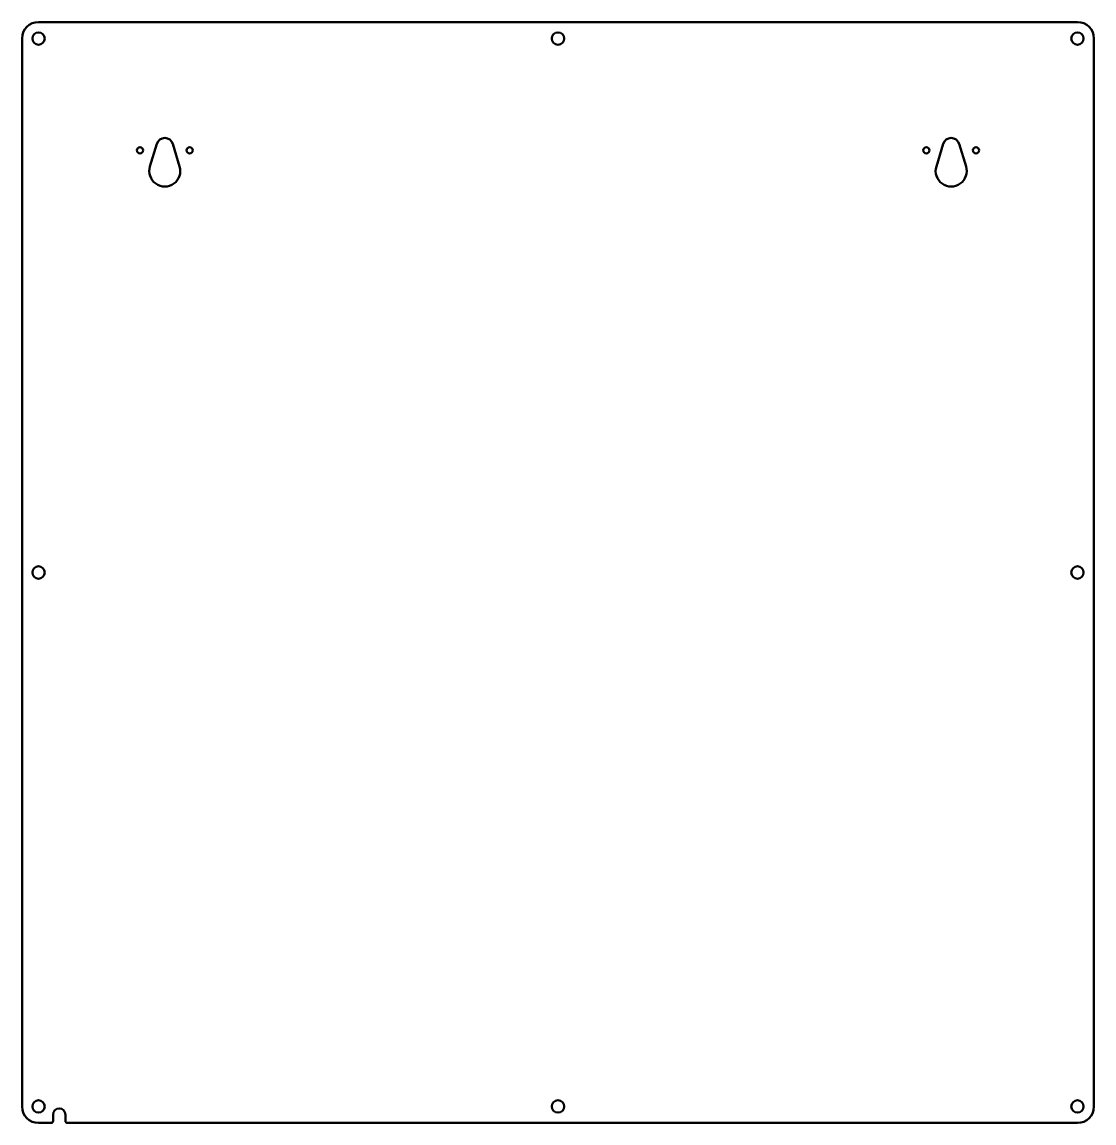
# Model space of a CAD drawing. Header units: millimetres. Extents: x 160 to 678, y 35 to 567.
import ezdxf

# ---------------------------------------------------------------- set-up
doc = ezdxf.new("R2010")
doc.units = ezdxf.units.MM
doc.layers.add('Sichtbar (ISO)', color=7, linetype='Continuous', lineweight=50)

msp = doc.modelspace()

# ---------------------------------------------------------------- linework, layer by layer
at = {"layer": 'Sichtbar (ISO)'}
for p, q in [((167.52, 567.2), (669.52, 567.2)), ((159.52, 43.2), (159.52, 559.2)), ((677.52, 559.2), (677.52, 43.2)), ((221.35, 497.39), (224.7, 508.37)), ((232.35, 508.37), (235.7, 497.39)), ((601.35, 497.39), (604.7, 508.37)), ((612.35, 508.37), (615.7, 497.39)), ((174.52, 36.2), (174.52, 39.2)), ((180.52, 39.2), (180.52, 36.2)), ((173.52, 35.2), (167.52, 35.2)), ((669.52, 35.2), (181.52, 35.2))]:
    msp.add_line(p, q, dxfattribs=at)
for centre, radius in [((167.52, 559.2), 3), ((418.52, 559.2), 3), ((669.52, 559.2), 3), ((216.52, 505.2), 1.5), ((240.52, 505.2), 1.5), ((596.52, 505.2), 1.5), ((620.52, 505.2), 1.5), ((167.52, 301.2), 3), ((669.52, 301.2), 3), ((167.52, 43.2), 3), ((418.52, 43.2), 3), ((669.52, 43.2), 3)]:
    msp.add_circle(centre, radius, dxfattribs=at)
for centre, radius, start, end in [((167.52, 559.2), 8, 90, 180), ((669.52, 559.2), 8, 0, 90), ((228.52, 507.2), 4, 16.9578, 163.0422), ((608.52, 507.2), 4, 16.9578, 163.0422), ((228.52, 495.2), 7.5, 163.0422, 16.9578), ((608.52, 495.2), 7.5, 163.0422, 16.9578), ((167.52, 43.2), 8, 180, 270), ((669.52, 43.2), 8, 270, 0), ((177.52, 39.2), 3, 0, 180), ((173.52, 36.2), 1, 270, 0), ((181.52, 36.2), 1, 180, 270)]:
    msp.add_arc(centre, radius, start, end, dxfattribs=at)

doc.saveas('drawing.dxf')
